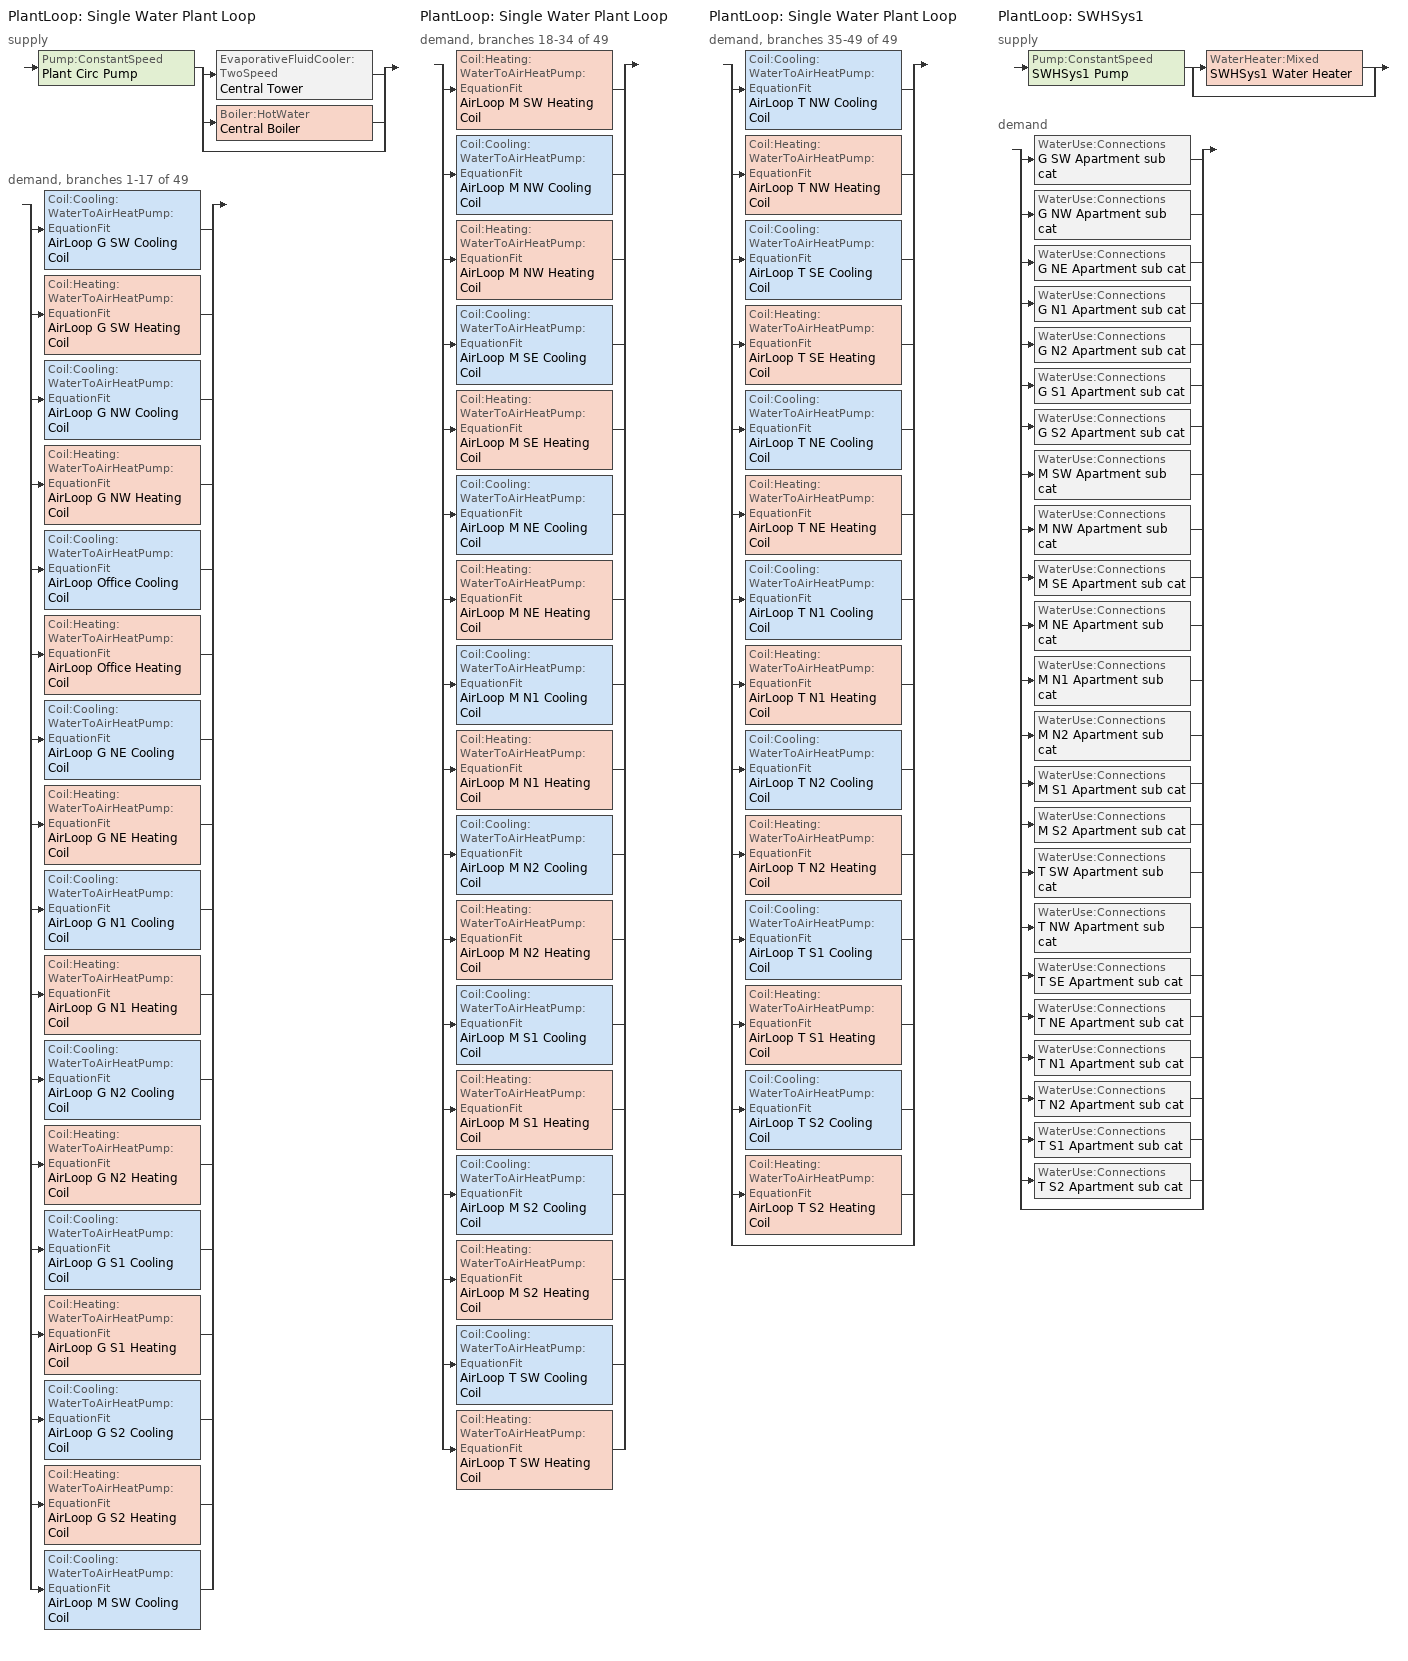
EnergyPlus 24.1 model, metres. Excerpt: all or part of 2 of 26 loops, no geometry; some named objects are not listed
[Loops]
PlantLoop 'Single Water Plant Loop'
 supply: Pump:ConstantSpeed 'Plant Circ Pump' > split
  | EvaporativeFluidCooler:TwoSpeed 'Central Tower'
  | Boiler:HotWater 'Central Boiler'
  | bypass
 demand, branches 1-17 of 49: split
  | Coil:Cooling:WaterToAirHeatPump:EquationFit 'AirLoop G SW Cooling Coil'
  | Coil:Heating:WaterToAirHeatPump:EquationFit 'AirLoop G SW Heating Coil'
  | Coil:Cooling:WaterToAirHeatPump:EquationFit 'AirLoop G NW Cooling Coil'
  | Coil:Heating:WaterToAirHeatPump:EquationFit 'AirLoop G NW Heating Coil'
  | Coil:Cooling:WaterToAirHeatPump:EquationFit 'AirLoop Office Cooling Coil'
  | Coil:Heating:WaterToAirHeatPump:EquationFit 'AirLoop Office Heating Coil'
  | Coil:Cooling:WaterToAirHeatPump:EquationFit 'AirLoop G NE Cooling Coil'
  | Coil:Heating:WaterToAirHeatPump:EquationFit 'AirLoop G NE Heating Coil'
  | Coil:Cooling:WaterToAirHeatPump:EquationFit 'AirLoop G N1 Cooling Coil'
  | Coil:Heating:WaterToAirHeatPump:EquationFit 'AirLoop G N1 Heating Coil'
  | Coil:Cooling:WaterToAirHeatPump:EquationFit 'AirLoop G N2 Cooling Coil'
  | Coil:Heating:WaterToAirHeatPump:EquationFit 'AirLoop G N2 Heating Coil'
  | Coil:Cooling:WaterToAirHeatPump:EquationFit 'AirLoop G S1 Cooling Coil'
  | Coil:Heating:WaterToAirHeatPump:EquationFit 'AirLoop G S1 Heating Coil'
  | Coil:Cooling:WaterToAirHeatPump:EquationFit 'AirLoop G S2 Cooling Coil'
  | Coil:Heating:WaterToAirHeatPump:EquationFit 'AirLoop G S2 Heating Coil'
  | Coil:Cooling:WaterToAirHeatPump:EquationFit 'AirLoop M SW Cooling Coil'
PlantLoop 'Single Water Plant Loop'
 demand, branches 18-34 of 49: split
  | Coil:Heating:WaterToAirHeatPump:EquationFit 'AirLoop M SW Heating Coil'
  | Coil:Cooling:WaterToAirHeatPump:EquationFit 'AirLoop M NW Cooling Coil'
  | Coil:Heating:WaterToAirHeatPump:EquationFit 'AirLoop M NW Heating Coil'
  | Coil:Cooling:WaterToAirHeatPump:EquationFit 'AirLoop M SE Cooling Coil'
  | Coil:Heating:WaterToAirHeatPump:EquationFit 'AirLoop M SE Heating Coil'
  | Coil:Cooling:WaterToAirHeatPump:EquationFit 'AirLoop M NE Cooling Coil'
  | Coil:Heating:WaterToAirHeatPump:EquationFit 'AirLoop M NE Heating Coil'
  | Coil:Cooling:WaterToAirHeatPump:EquationFit 'AirLoop M N1 Cooling Coil'
  | Coil:Heating:WaterToAirHeatPump:EquationFit 'AirLoop M N1 Heating Coil'
  | Coil:Cooling:WaterToAirHeatPump:EquationFit 'AirLoop M N2 Cooling Coil'
  | Coil:Heating:WaterToAirHeatPump:EquationFit 'AirLoop M N2 Heating Coil'
  | Coil:Cooling:WaterToAirHeatPump:EquationFit 'AirLoop M S1 Cooling Coil'
  | Coil:Heating:WaterToAirHeatPump:EquationFit 'AirLoop M S1 Heating Coil'
  | Coil:Cooling:WaterToAirHeatPump:EquationFit 'AirLoop M S2 Cooling Coil'
  | Coil:Heating:WaterToAirHeatPump:EquationFit 'AirLoop M S2 Heating Coil'
  | Coil:Cooling:WaterToAirHeatPump:EquationFit 'AirLoop T SW Cooling Coil'
  | Coil:Heating:WaterToAirHeatPump:EquationFit 'AirLoop T SW Heating Coil'
PlantLoop 'Single Water Plant Loop'
 demand, branches 35-49 of 49: split
  | Coil:Cooling:WaterToAirHeatPump:EquationFit 'AirLoop T NW Cooling Coil'
  | Coil:Heating:WaterToAirHeatPump:EquationFit 'AirLoop T NW Heating Coil'
  | Coil:Cooling:WaterToAirHeatPump:EquationFit 'AirLoop T SE Cooling Coil'
  | Coil:Heating:WaterToAirHeatPump:EquationFit 'AirLoop T SE Heating Coil'
  | Coil:Cooling:WaterToAirHeatPump:EquationFit 'AirLoop T NE Cooling Coil'
  | Coil:Heating:WaterToAirHeatPump:EquationFit 'AirLoop T NE Heating Coil'
  | Coil:Cooling:WaterToAirHeatPump:EquationFit 'AirLoop T N1 Cooling Coil'
  | Coil:Heating:WaterToAirHeatPump:EquationFit 'AirLoop T N1 Heating Coil'
  | Coil:Cooling:WaterToAirHeatPump:EquationFit 'AirLoop T N2 Cooling Coil'
  | Coil:Heating:WaterToAirHeatPump:EquationFit 'AirLoop T N2 Heating Coil'
  | Coil:Cooling:WaterToAirHeatPump:EquationFit 'AirLoop T S1 Cooling Coil'
  | Coil:Heating:WaterToAirHeatPump:EquationFit 'AirLoop T S1 Heating Coil'
  | Coil:Cooling:WaterToAirHeatPump:EquationFit 'AirLoop T S2 Cooling Coil'
  | Coil:Heating:WaterToAirHeatPump:EquationFit 'AirLoop T S2 Heating Coil'
  | bypass
PlantLoop 'SWHSys1'
 supply: Pump:ConstantSpeed 'SWHSys1 Pump' > split
  | WaterHeater:Mixed 'SWHSys1 Water Heater'
  | bypass
 demand: split
  | WaterUse:Connections 'G SW Apartment sub cat'
  | WaterUse:Connections 'G NW Apartment sub cat'
  | WaterUse:Connections 'G NE Apartment sub cat'
  | WaterUse:Connections 'G N1 Apartment sub cat'
  | WaterUse:Connections 'G N2 Apartment sub cat'
  | WaterUse:Connections 'G S1 Apartment sub cat'
  | WaterUse:Connections 'G S2 Apartment sub cat'
  | WaterUse:Connections 'M SW Apartment sub cat'
  | WaterUse:Connections 'M NW Apartment sub cat'
  | WaterUse:Connections 'M SE Apartment sub cat'
  | WaterUse:Connections 'M NE Apartment sub cat'
  | WaterUse:Connections 'M N1 Apartment sub cat'
  | WaterUse:Connections 'M N2 Apartment sub cat'
  | WaterUse:Connections 'M S1 Apartment sub cat'
  | WaterUse:Connections 'M S2 Apartment sub cat'
  | WaterUse:Connections 'T SW Apartment sub cat'
  | WaterUse:Connections 'T NW Apartment sub cat'
  | WaterUse:Connections 'T SE Apartment sub cat'
  | WaterUse:Connections 'T NE Apartment sub cat'
  | WaterUse:Connections 'T N1 Apartment sub cat'
  | WaterUse:Connections 'T N2 Apartment sub cat'
  | WaterUse:Connections 'T S1 Apartment sub cat'
  | WaterUse:Connections 'T S2 Apartment sub cat'
  | bypass
[EnergyManagementSystem:Sensor]
BoilerPLR: Output:Variable or Output:Meter Index Key=Central Boiler; Output:Variable or Output:Meter=Boiler Part Load Ratio
[Sizing:Plant] Loop Type=Heating
Name | Design Loop Exit Temperature {C} | Loop Design Temperature Difference {deltaC}
Single Water Plant Loop | 30 | 11
SWHSys1 | 60 | 5
[PlantLoop] Minimum Loop Temperature {C}=10; Minimum Loop Flow Rate {m3/s}=0
Name | Fluid Type | Plant Equipment Operation Scheme | Maximum Loop Temperature {C} | Maximum Loop Flow Rate {m3/s} | Plant Loop Volume {m3} | Load Distribution Scheme | Plant Loop Demand Calculation Scheme
Single Water Plant Loop | Water | Plant Loop Operation | 35 | autosize | autocalculate | SequentialLoad | DualSetpointDeadband
SWHSys1 | WATER | SWHSys1 Loop Operation Scheme List | 60 | AUTOSIZE | AUTOSIZE | Optimal
[PlantEquipmentOperationSchemes]
Name | Control Scheme 1 | Control Scheme 1 Schedule | Control Scheme 2 | Control Scheme 2 Schedule
Plant Loop Operation | WSHPPlant Heat Operation Scheme | Always_On | WSHPPlant Cool Operation Scheme | Always_On
SWHSys1 Loop Operation Scheme List | SWHSys1 Operation Scheme | PlantOnSched
[PlantEquipmentOperation:HeatingLoad] Load Range 1 Lower Limit {W}=0; Load Range 1 Upper Limit {W}=1000000000000000
Name | Range 1 Equipment List
WSHPPlant Heat Operation Scheme | WSHPPlant Heating Equipment
SWHSys1 Operation Scheme | SWHSys1 Equipment List
[PlantEquipmentList]
WSHPPlant Heating Equipment: Central Boiler
WSHPPlant Cooling Equipment: Central Tower
SWHSys1 Equipment List: SWHSys1 Water Heater
[PlantEquipmentOperation:CoolingLoad]
WSHPPlant Cool Operation Scheme: Load Range 1 Lower Limit {W}=0; Load Range 1 Upper Limit {W}=1000000000000000; Range 1 Equipment List=WSHPPlant Cooling Equipment
[SetpointManager:Scheduled:DualSetpoint] Control Variable=Temperature; High Setpoint Schedule=PLANT LOOP HIGH TEMP SCHEDULE; Low Setpoint Schedule=PLANT LOOP LOW TEMP SCHEDULE
Name | Setpoint Node or NodeList
Water Loop Setpoint Manager new | CENTRAL TOWER OUTLET NODE
Water Loop Setpoint Manager new 2 | CENTRAL BOILER OUTLET NODE
Water Loop Setpoint Manager | Plant Supply Outlet Node
[EvaporativeFluidCooler:TwoSpeed]
Central Tower: High Fan Speed Air Flow Rate {m3/s}=autosize; High Fan Speed Fan Power {W}=autosize; Low Fan Speed Air Flow Rate {m3/s}=autocalculate; Low Fan Speed Fan Power {W}=autocalculate; Design Spray Water Flow Rate {m3/s}=0.002208; Performance Input Method=UFactorTimesAreaAndDesignWaterFlowRate; Heat Rejection Capacity and Nominal Capacity Sizing Ratio=1.25; Low Speed Standard Capacity Sizing Factor=0.5; High Fan Speed U-factor Times Area Value {W/K}=autosize; Low Fan Speed U-factor Times Area Value {W/K}=autocalculate; Low Fan Speed U-Factor Times Area Sizing Factor=0.6; Design Water Flow Rate {m3/s}=autosize; Low Speed User Specified Design Capacity Sizing Factor=0.5; High Speed Sizing Factor=1; Evaporation Loss Mode=SaturatedExit; Drift Loss Percent {percent}=0.008; Blowdown Calculation Mode=ConcentrationRatio; Blowdown Concentration Ratio=3
[Pump:ConstantSpeed] Design Flow Rate {m3/s}=autosize; Fraction of Motor Inefficiencies to Fluid Stream=0; Pump Control Type=Intermittent
Name | Design Pump Head {Pa} | Design Power Consumption {W} | Motor Efficiency
Plant Circ Pump | 179045 | autosize | 0.909
SWHSys1 Pump | 29891 | AUTOSIZE | 0.3
[Boiler:HotWater]
Central Boiler: Fuel Type=NaturalGas; Nominal Capacity {W}=456616; Nominal Thermal Efficiency=0.9; Efficiency Curve Temperature Evaluation Variable=EnteringBoiler; Normalized Boiler Efficiency Curve=CondensingBoiler_Perf_One_Boiler; Design Water Flow Rate {m3/s}=autosize; Minimum Part Load Ratio=0; Maximum Part Load Ratio=1.2; Optimum Part Load Ratio=1; Water Outlet Upper Temperature Limit {C}=95; Boiler Flow Mode=ConstantFlow
[Coil:Cooling:WaterToAirHeatPump:EquationFit] Rated Air Flow Rate {m3/s}=autosize; Rated Water Flow Rate {m3/s}=autosize; Gross Rated Total Cooling Capacity {W}=autosize; Gross Rated Sensible Cooling Capacity {W}=autosize; Rated Entering Water Temperature {C}=30; Rated Entering Air Dry-Bulb Temperature {C}=27; Rated Entering Air Wet-Bulb Temperature {C}=19; Total Cooling Capacity Curve=WSHP_CoolCapCurveTot; Sensible Cooling Capacity Curve=WSHP_CoolCapCurveSens; Cooling Power Consumption Curve=WSHP_CoolPowerCurve; Nominal Time for Condensate Removal to Begin {s}=0; Ratio of Initial Moisture Evaporation Rate and Steady State Latent Capacity=0; Maximum Cycling Rate {cycles/hr}=2.5; Latent Capacity Time Constant {s}=60; Fan Delay Time {s}=60
Name | Gross Rated Cooling COP {W/W} | Part Load Fraction Correlation Curve
AirLoop G SW Cooling Coil | 4.68797 | AirLoop G SW DXAC Heat Pump-AutogeneratedPLFCurve
AirLoop G NW Cooling Coil | 4.68797 | AirLoop G NW DXAC Heat Pump-AutogeneratedPLFCurve
AirLoop Office Cooling Coil | 4.68797 | AirLoop Office DXAC Heat Pump-AutogeneratedPLFCurve
AirLoop G NE Cooling Coil | 4.40829 | AirLoop G NE DXAC Heat Pump-AutogeneratedPLFCurve
AirLoop G N1 Cooling Coil | 4.40829 | AirLoop G N1 DXAC Heat Pump-AutogeneratedPLFCurve
AirLoop G N2 Cooling Coil | 4.40829 | AirLoop G N2 DXAC Heat Pump-AutogeneratedPLFCurve
AirLoop G S1 Cooling Coil | 4.40829 | AirLoop G S1 DXAC Heat Pump-AutogeneratedPLFCurve
AirLoop G S2 Cooling Coil | 4.40829 | AirLoop G S2 DXAC Heat Pump-AutogeneratedPLFCurve
AirLoop M SW Cooling Coil | 4.68797 | AirLoop M SW DXAC Heat Pump-AutogeneratedPLFCurve
AirLoop M NW Cooling Coil | 4.68797 | AirLoop M NW DXAC Heat Pump-AutogeneratedPLFCurve
AirLoop M SE Cooling Coil | 4.68797 | AirLoop M SE DXAC Heat Pump-AutogeneratedPLFCurve
AirLoop M NE Cooling Coil | 4.68797 | AirLoop M NE DXAC Heat Pump-AutogeneratedPLFCurve
AirLoop M N1 Cooling Coil | 4.68797 | AirLoop M N1 DXAC Heat Pump-AutogeneratedPLFCurve
AirLoop M N2 Cooling Coil | 4.68797 | AirLoop M N2 DXAC Heat Pump-AutogeneratedPLFCurve
AirLoop M S1 Cooling Coil | 4.68797 | AirLoop M S1 DXAC Heat Pump-AutogeneratedPLFCurve
AirLoop M S2 Cooling Coil | 4.68797 | AirLoop M S2 DXAC Heat Pump-AutogeneratedPLFCurve
AirLoop T SW Cooling Coil | 4.68797 | AirLoop T SW DXAC Heat Pump-AutogeneratedPLFCurve
AirLoop T NW Cooling Coil | 4.68797 | AirLoop T NW DXAC Heat Pump-AutogeneratedPLFCurve
AirLoop T SE Cooling Coil | 4.68797 | AirLoop T SE DXAC Heat Pump-AutogeneratedPLFCurve
AirLoop T NE Cooling Coil | 4.68797 | AirLoop T NE DXAC Heat Pump-AutogeneratedPLFCurve
AirLoop T N1 Cooling Coil | 4.68797 | AirLoop T N1 DXAC Heat Pump-AutogeneratedPLFCurve
AirLoop T N2 Cooling Coil | 4.68797 | AirLoop T N2 DXAC Heat Pump-AutogeneratedPLFCurve
AirLoop T S1 Cooling Coil | 4.68797 | AirLoop T S1 DXAC Heat Pump-AutogeneratedPLFCurve
AirLoop T S2 Cooling Coil | 4.68797 | AirLoop T S2 DXAC Heat Pump-AutogeneratedPLFCurve
[Coil:Heating:WaterToAirHeatPump:EquationFit] Rated Air Flow Rate {m3/s}=autosize; Rated Water Flow Rate {m3/s}=autosize; Gross Rated Heating Capacity {W}=autosize; Gross Rated Heating COP {W/W}=4.3; Rated Entering Water Temperature {C}=20; Rated Entering Air Dry-Bulb Temperature {C}=20; Ratio of Rated Heating Capacity to Rated Cooling Capacity=1; Heating Capacity Curve=WSHP_HeatCapCurve; Heating Power Consumption Curve=WSHP_HeatPowerCurve
Name | Part Load Fraction Correlation Curve
AirLoop G SW Heating Coil | AirLoop G SW DXAC Heat Pump-AutogeneratedPLFCurve
AirLoop G NW Heating Coil | AirLoop G NW DXAC Heat Pump-AutogeneratedPLFCurve
AirLoop Office Heating Coil | AirLoop Office DXAC Heat Pump-AutogeneratedPLFCurve
AirLoop G NE Heating Coil | AirLoop G NE DXAC Heat Pump-AutogeneratedPLFCurve
AirLoop G N1 Heating Coil | AirLoop G N1 DXAC Heat Pump-AutogeneratedPLFCurve
AirLoop G N2 Heating Coil | AirLoop G N2 DXAC Heat Pump-AutogeneratedPLFCurve
AirLoop G S1 Heating Coil | AirLoop G S1 DXAC Heat Pump-AutogeneratedPLFCurve
AirLoop G S2 Heating Coil | AirLoop G S2 DXAC Heat Pump-AutogeneratedPLFCurve
AirLoop M SW Heating Coil | AirLoop M SW DXAC Heat Pump-AutogeneratedPLFCurve
AirLoop M NW Heating Coil | AirLoop M NW DXAC Heat Pump-AutogeneratedPLFCurve
AirLoop M SE Heating Coil | AirLoop M SE DXAC Heat Pump-AutogeneratedPLFCurve
AirLoop M NE Heating Coil | AirLoop M NE DXAC Heat Pump-AutogeneratedPLFCurve
AirLoop M N1 Heating Coil | AirLoop M N1 DXAC Heat Pump-AutogeneratedPLFCurve
AirLoop M N2 Heating Coil | AirLoop M N2 DXAC Heat Pump-AutogeneratedPLFCurve
AirLoop M S1 Heating Coil | AirLoop M S1 DXAC Heat Pump-AutogeneratedPLFCurve
AirLoop M S2 Heating Coil | AirLoop M S2 DXAC Heat Pump-AutogeneratedPLFCurve
AirLoop T SW Heating Coil | AirLoop T SW DXAC Heat Pump-AutogeneratedPLFCurve
AirLoop T NW Heating Coil | AirLoop T NW DXAC Heat Pump-AutogeneratedPLFCurve
AirLoop T SE Heating Coil | AirLoop T SE DXAC Heat Pump-AutogeneratedPLFCurve
AirLoop T NE Heating Coil | AirLoop T NE DXAC Heat Pump-AutogeneratedPLFCurve
AirLoop T N1 Heating Coil | AirLoop T N1 DXAC Heat Pump-AutogeneratedPLFCurve
AirLoop T N2 Heating Coil | AirLoop T N2 DXAC Heat Pump-AutogeneratedPLFCurve
AirLoop T S1 Heating Coil | AirLoop T S1 DXAC Heat Pump-AutogeneratedPLFCurve
AirLoop T S2 Heating Coil | AirLoop T S2 DXAC Heat Pump-AutogeneratedPLFCurve
[WaterHeater:Mixed]
SWHSys1 Water Heater: Tank Volume {m3}=2.271247; Setpoint Temperature Schedule=SHWSys1 Water Heater Setpoint Temperature Schedule; Deadband Temperature Difference {deltaC}=2; Maximum Temperature Limit {C}=82.2222; Heater Control Type=Cycle; Heater Maximum Capacity {W}=175843; Heater Fuel Type=NATURALGAS; Heater Thermal Efficiency=0.802765; Off Cycle Parasitic Fuel Consumption Rate {W}=8167.94; Off Cycle Parasitic Fuel Type=NATURALGAS; Off Cycle Parasitic Heat Fraction to Tank=0; On Cycle Parasitic Fuel Consumption Rate {W}=8167.94; On Cycle Parasitic Fuel Type=NATURALGAS; Ambient Temperature Indicator=SCHEDULE; Ambient Temperature Schedule=Ambient Temp Schedule; Off Cycle Loss Coefficient to Ambient Temperature {W/K}=15.601; On Cycle Loss Coefficient to Ambient Temperature {W/K}=15.601; Use Side Effectiveness=1; Source Side Effectiveness=1; Use Side Design Flow Rate {m3/s}=AUTOSIZE; Source Side Design Flow Rate {m3/s}=AUTOSIZE; Indirect Water Heating Recovery Time {hr}=1.5
[SetpointManager:Scheduled]
SWHSys1 Loop Setpoint Manager: Control Variable=Temperature; Schedule=SHWSys1-Loop-Temp-Schedule; Setpoint Node or NodeList=SWHSys1 Supply Outlet Node
[WaterUse:Equipment] Peak Flow Rate {m3/s}=3.26472e-06; Flow Rate Fraction Schedule=APT_DHW_SCH; Target Temperature Schedule=SHW Target Temp Sched; Hot Water Supply Temperature Schedule=SHW Supply Temp Sched; Sensible Fraction Schedule=SHW Sensible fract sched; Latent Fraction Schedule=SHW Latent fract sched
Name | Zone
G SW Apartment sub cat | G SW Apartment
G NW Apartment sub cat | G NW Apartment
G NE Apartment sub cat | G NE Apartment
G N1 Apartment sub cat | G N1 Apartment
G N2 Apartment sub cat | G N2 Apartment
G S1 Apartment sub cat | G S1 Apartment
G S2 Apartment sub cat | G S2 Apartment
M SW Apartment sub cat | M SW Apartment
M NW Apartment sub cat | M NW Apartment
M SE Apartment sub cat | M SE Apartment
M NE Apartment sub cat | M NE Apartment
M N1 Apartment sub cat | M N1 Apartment
M N2 Apartment sub cat | M N2 Apartment
M S1 Apartment sub cat | M S1 Apartment
M S2 Apartment sub cat | M S2 Apartment
T SW Apartment sub cat | T SW Apartment
T NW Apartment sub cat | T NW Apartment
T SE Apartment sub cat | T SE Apartment
T NE Apartment sub cat | T NE Apartment
T N1 Apartment sub cat | T N1 Apartment
T N2 Apartment sub cat | T N2 Apartment
T S1 Apartment sub cat | T S1 Apartment
T S2 Apartment sub cat | T S2 Apartment
[WaterUse:Connections]
Name | Water Use Equipment 1
G SW Apartment sub cat | G SW Apartment sub cat
G NW Apartment sub cat | G NW Apartment sub cat
G NE Apartment sub cat | G NE Apartment sub cat
G N1 Apartment sub cat | G N1 Apartment sub cat
G N2 Apartment sub cat | G N2 Apartment sub cat
G S1 Apartment sub cat | G S1 Apartment sub cat
G S2 Apartment sub cat | G S2 Apartment sub cat
M SW Apartment sub cat | M SW Apartment sub cat
M NW Apartment sub cat | M NW Apartment sub cat
M SE Apartment sub cat | M SE Apartment sub cat
M NE Apartment sub cat | M NE Apartment sub cat
M N1 Apartment sub cat | M N1 Apartment sub cat
M N2 Apartment sub cat | M N2 Apartment sub cat
M S1 Apartment sub cat | M S1 Apartment sub cat
M S2 Apartment sub cat | M S2 Apartment sub cat
T SW Apartment sub cat | T SW Apartment sub cat
T NW Apartment sub cat | T NW Apartment sub cat
T SE Apartment sub cat | T SE Apartment sub cat
T NE Apartment sub cat | T NE Apartment sub cat
T N1 Apartment sub cat | T N1 Apartment sub cat
T N2 Apartment sub cat | T N2 Apartment sub cat
T S1 Apartment sub cat | T S1 Apartment sub cat
T S2 Apartment sub cat | T S2 Apartment sub cat
[Schedule:Compact]
ALWAYS_ON; PlantOnSched: Through: 12/31, For: AllDays, Until: 24:00, 1
SHWSys1-Loop-Temp-Schedule; SHWSys1 Water Heater Setpoint Temperature Schedule; SHW TARGET TEMP SCHED: Through: 12/31, For: AllDays, Until: 24:00, 60
SHW SUPPLY TEMP SCHED: Through: 12/31, For: AllDays, Until: 24:00, 55
SHW Latent fract sched: Through: 12/31, For: AllDays, Until: 24:00, 0.05
SHW Sensible fract sched: Through: 12/31, For: AllDays, Until: 24:00, 0.2
Ambient Temp Schedule: Through: 12/31, For: AllDays, Until: 24:00, 22
APT_DHW_SCH: THROUGH: 12/31, FOR: AllDays, UNTIL: 1:00, 0.08, UNTIL: 2:00, 0.04, UNTIL: 3:00, 0.01, UNTIL: 4:00, 0.01, UNTIL: 5:00, 0.04, UNTIL: 6:00, 0.27, UNTIL: 7:00, 0.94, UNTIL: 8:00, 1, UNTIL: 9:00, 0.96, UNTIL: 10:00, 0.84, UNTIL: 11:00, 0.76, UNTIL: 12:00, 0.61, UNTIL: 13:00, 0.53, UNTIL: 14:00, 0.47, UNTIL: 15:00, 0.41, UNTIL: 16:00, 0.47, UNTIL: 17:00, 0.55, UNTIL: 18:00, 0.73, UNTIL: 19:00, 0.86, UNTIL: 20:00, 0.82, UNTIL: 21:00, 0.75, UNTIL: 22:00, 0.61, UNTIL: 23:00, 0.53, UNTIL: 24:00, 0.29
PLANT LOOP HIGH TEMP SCHEDULE: Through: 12/31, For: Alldays, Until: 24:00, 30
PLANT LOOP LOW TEMP SCHEDULE: Through: 12/31, For: Alldays, Until: 24:00, 20
[Curve:Bicubic]
CondensingBoiler_Perf_One_Boiler: Coefficient1 Constant=0.946581; Coefficient2 x=0.022541; Coefficient3 x**2=-3.1E-15; Coefficient4 y=0.00904; Coefficient5 y**2=-0.00029; Coefficient6 x*y=-0.00176; Coefficient7 x**3=-0.03203; Coefficient8 y**3=2.15E-06; Coefficient9 x**2*y=0.000827; Coefficient10 x*y**2=1.40464e-05; Minimum Value of x=0; Maximum Value of x=1; Minimum Value of y=21.1; Maximum Value of y=71; Input Unit Type for X=Dimensionless; Input Unit Type for Y=Dimensionless; Output Unit Type=Dimensionless
[Curve:QuadLinear] Minimum Value of w=-100; Maximum Value of w=100; Minimum Value of x=-100; Maximum Value of x=100; Minimum Value of y=-100; Maximum Value of y=100; Minimum Value of z=-100; Maximum Value of z=100
Name | Coefficient1 Constant | Coefficient2 w | Coefficient3 x | Coefficient4 y | Coefficient5 z
WSHP_CoolCapCurveTot | -4.30267 | 7.18537 | -2.23947 | 0.139996 | 0.10266
WSHP_CoolPowerCurve | -5.67776 | 0.438988 | 5.84528 | 0.141606 | -0.168728
WSHP_HeatCapCurve | 0.237847 | -3.35824 | 3.8064 | 0.1792 | 0.128607
WSHP_HeatPowerCurve | -3.79176 | 3.38799 | 1.50226 | -0.177654 | -0.10308
[Curve:QuintLinear]
WSHP_CoolCapCurveSens: Coefficient1 Constant=6.00194; Coefficient2 v=22.6301; Coefficient3 w=-26.7961; Coefficient4 x=-1.72375; Coefficient5 y=0.490645; Coefficient6 z=0.0693119; Minimum Value of v=-100; Maximum Value of v=100; Minimum Value of w=-100; Maximum Value of w=100; Minimum Value of x=-100; Maximum Value of x=100; Minimum Value of y=-100; Maximum Value of y=100; Minimum Value of z=-100; Maximum Value of z=100
[Curve:Linear] Coefficient1 Constant=0.83374; Coefficient2 x=0.16625; Minimum Value of x=0; Maximum Value of x=1; Minimum Curve Output=0; Maximum Curve Output=1; Input Unit Type for X=Dimensionless; Output Unit Type=Dimensionless
AirLoop G SW DXAC Heat Pump-AutogeneratedPLFCurve; AirLoop G NW DXAC Heat Pump-AutogeneratedPLFCurve; AirLoop Office DXAC Heat Pump-AutogeneratedPLFCurve; AirLoop G NE DXAC Heat Pump-AutogeneratedPLFCurve; AirLoop G N1 DXAC Heat Pump-AutogeneratedPLFCurve; AirLoop G N2 DXAC Heat Pump-AutogeneratedPLFCurve; AirLoop G S1 DXAC Heat Pump-AutogeneratedPLFCurve; AirLoop G S2 DXAC Heat Pump-AutogeneratedPLFCurve; AirLoop M SW DXAC Heat Pump-AutogeneratedPLFCurve; AirLoop M NW DXAC Heat Pump-AutogeneratedPLFCurve; AirLoop M SE DXAC Heat Pump-AutogeneratedPLFCurve; AirLoop M NE DXAC Heat Pump-AutogeneratedPLFCurve; AirLoop M N1 DXAC Heat Pump-AutogeneratedPLFCurve; AirLoop M N2 DXAC Heat Pump-AutogeneratedPLFCurve; AirLoop M S1 DXAC Heat Pump-AutogeneratedPLFCurve; AirLoop M S2 DXAC Heat Pump-AutogeneratedPLFCurve; AirLoop T SW DXAC Heat Pump-AutogeneratedPLFCurve; AirLoop T NW DXAC Heat Pump-AutogeneratedPLFCurve; AirLoop T SE DXAC Heat Pump-AutogeneratedPLFCurve; AirLoop T NE DXAC Heat Pump-AutogeneratedPLFCurve; AirLoop T N1 DXAC Heat Pump-AutogeneratedPLFCurve; AirLoop T N2 DXAC Heat Pump-AutogeneratedPLFCurve; AirLoop T S1 DXAC Heat Pump-AutogeneratedPLFCurve; AirLoop T S2 DXAC Heat Pump-AutogeneratedPLFCurve
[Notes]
The DOE Prototype Building Models were developed by Pacific Northwest National Laboratory (PNNL), under contract with the U.S.
Department of Energy (DOE).  These building models were derived from DOE's Commercial Reference Building Models with modifications
based on input from the ASHRAE Standard 90.1 committee, the Advanced Energy Design Guide series, and building industry experts. The
prototypes models were developed to quantify energy saving impacts from newly published editions of ASHRAE Standard 90.1, 189.1, IECC,
and other energy codes and standards.  The basic building descriptions can be found in the Scorecards posted at www.energycodes.gov
website. The recommended citation of the prototype models is
DOE and PNNL. 2023. Commercial Prototype Building Models, Richland, WA, Pacific Northwest National Laboratory. Available at https://www.energycodes.gov/development/commercial/prototype_models.
Detailed descriptions of the prototype model development and addenda modeling strategies can be found in the following  reports:
Maddox D.E., J. Zhang, Y. Xie, W. Xu, X. Liu, S. Wang, and M.I. Rosenberg. 2022. Energy and Energy Cost Savings Analysis of the 2021 IECC
for Commercial Buildings. PNNL-32816. Richland, WA: Pacific Northwest National Laboratory.
Zhang J., M.I. Rosenberg, J. Lerond, Y. Xie, C. Chandrasekharan Nambiar, Y. Chen, and R. Hart, et al. 2021. Energy Savings Analysis:
ANSI/ASHRAE/IES Standard 90.1-2019. PNNL-31488. Richland, WA: Pacific Northwest National Laboratory.
Zhang, J., Y. Chen, Y. Xie, M. Rosenberg, R. Hart. Energy and Energy Cost Savings Analysis of the 2018 IECC for Commercial Buildings.
2018. PNNL-28125. Richland, WA: Pacific Northwest National Laboratory.
DOE. 2017. Energy Savings Analysis: ANSI/ASHRAE/IES Standard 90.1-2016. Prepared by Athalye, R.A, M.A. Halverson, M.I. Rosenberg, B. Liu,
J. Zhang, R. Hart, V.V. Mendon, S. Goel, Y. Chen, Y. Xie, and M. Zhao, Richland, WA, Pacific Northwest National Laboratory. https://www.energycodes.gov/sites/default/files/documents/02202018_Standard_90.1-2016_Determination_TSD.pdf.
Zhang, J., Y. Xie, R.A. Athalye, J. Zhuge, M. Rosenberg, R. Hart, and B. Liu. Energy and Energy Cost Savings Analysis of the 2015 IECC
for Commercial Buildings. 2015. PNNL-24269 Rev. 1. Richland, WA: Pacific Northwest National
Laboratory. https://www.energycodes.gov/sites/default/files/documents/2015_IECC_Commercial_Analysis.pdf.
Halverson M.A., M.I. Rosenberg, W. Wang, J. Zhang, V.V. Mendon, R.A. Athalye, Y. Xie, R. Hart, S. Goel, 2014. ANSI/ASHRAE/IES Standard
90.1-2013 Determination of Energy Savings: Quantitative Analysis, PNNL-23479. Richland, WA: Pacific Northwest National Laboratory. https://www.energycodes.gov/sites/default/files/documents/901-2013_finalCommercialDeterminationQuantitativeAnalysis_TSD_0.pdf.
Goel S., R.A. Athalye, W. Wang, J. Zhang, M.I. Rosenberg, Y. Xie, and R. Hart, et al. 2014. Enhancements to ASHRAE Standard 90.1
Prototype Building Models. PNNL-23269. Richland, WA: Pacific Northwest National Laboratory. https://www.pnnl.gov/main/publications/external/technical_reports/PNNL-23269.pdf.
Zhang J., R.A. Athalye, R. Hart, M.I. Rosenberg, Y. Xie, S. Goel, and V.V. Mendon, et al. 2013. Energy and Energy Cost Savings Analysis
of the IECC for Commercial Buildings. PNNL-22760. Richland, WA: Pacific Northwest National Laboratory. http://www.pnnl.gov/main/publications/external/technical_reports/PNNL-22760.pdf.
Thornton B.A., M.I. Rosenberg, E.E. Richman, W. Wang, Y. Xie, J. Zhang, H. Cho, VV Mendon, R.A. Athalye, and B. Liu. 2011. Achieving
the 30% Goal: Energy and Cost Savings Analysis of ASHRAE Standard 90.1-2010. PNNL-20405. Richland, WA: Pacific Northwest National
Laboratory.  https://www.energycodes.gov/sites/default/files/documents/BECP_Energy_Cost_Savings_STD2010_May2011_v00.pdf.
WeatherFile:  USA_NY_New.York-John.F.Kennedy.Intl.AP.744860_TMY3.epw
GPARM parameters as input:
Case = ASHRAE901_ApartmentHighRise_STD2022_NewYork
AnalysisPurpose = ProgressIndicator
AnalysisCodeName = ASHRAE901
AnalysisAmendment = NoneAmend
AnalysisPrototype = ApartmentHighRise
AnalysisScope = National
AnalysisState = National
AnalysisCity = USA_NY_NewYork
AnalysisCustomFlag = Default
hvac_autogen = Default
roof_emissivity = 0.9
roof_solar_absorp = 0.7
door_infil = 1.008078792
frac_ofpk = 0.131
exterior_light_watts = 6056.98
economizer_lockout = LockoutWithHeating
wlhp_pump_head = 179045.107307604
BLDG_ELEVATORS_LIGHTS_FAN_SCH = ELEV_LIGHT_FAN_SCH_ADD_DF
BLDG_ELEVATORS_LIGHTS_FAN_POWER = 63
EQP_OFF_SCH = EQP_OFF_SCH_ADV
STD189_overhang = no
ext_lgt_sch = Exterior_Lgt_ALWAYS_ON
transformer_size = 75000
transformer_eff = 0.986
HTGSETP_OFF_SCH = HTGSETP_OFF_SCH_Yes_Optimum
CLGSETP_OFF_SCH = CLGSETP_OFF_SCH_Yes_Optimum
pipe_heat_loss = 8167.94
skip_EMSprogram = yes
BoilerAM = Yes
OA_BASED_OPTIMUM_START_EMS = yes
Wfile_TMY3 = USA_NY_New.York-John.F.Kennedy.Intl.AP.744860_TMY3.epw
Door_Switch_Enabled_Thermostat_Reset = TRUE
receptacle_ctrl_occ_reduction_frac = 0.92575
receptacle_ctrl_unocc_reduction_frac = 0.6625
SHW_Pump_Head = 29891
CodeName = ASHRAE90.1_STD2019
AddendumCA_2016 = TwoSpeed
office_standby_mode = Yes
APT_SWH_flow = 3.66e-06
ZoneSysMapID = DEFAULT
